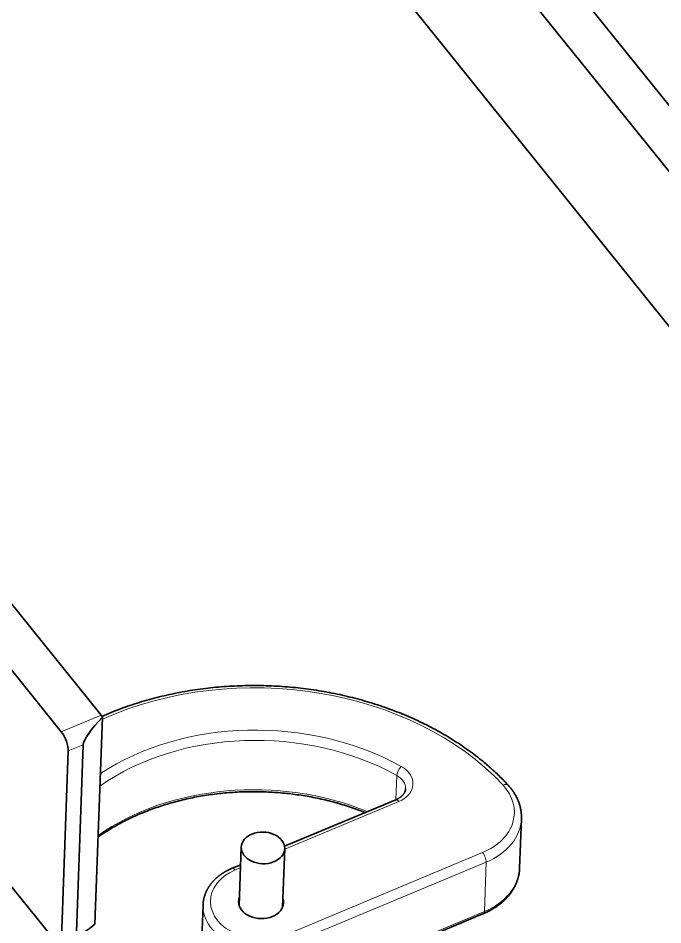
# Model space of a CAD drawing. Extents: x 23 to 417, y 3 to 294.
# Drawn here: x 270.78 to 279.69, y 56.47 to 69.01 of the extents above; entities that cross this region are included whole.
import ezdxf

# ---------------------------------------------------------------- set-up
doc = ezdxf.new("R2010")
doc.units = 0
doc.layers.get('0').update_dxf_attribs({"lineweight": 13})

# ---------------------------------------------------------------- blocks, each defined once
blk = doc.blocks.new('BLOCK4685')
at = {"color": 7, "lineweight": 35}
for p, q in [((-56.161, -14.096), (-0.373, -83.454)), ((-58.909, -15.246), (-3.12, -84.604)), ((-3.645, -98.939), (-59.433, -29.581))]:
    blk.add_line(p, q, dxfattribs=at)
at = {"color": 7, "lineweight": 13, "ltscale": 0.074472}
blk.add_line((-3.12, -84.604), (-0.373, -83.454), dxfattribs=at)
at = {"color": 7, "lineweight": 35, "ltscale": 0.357921}
blk.add_line((-0.795, -97.902), (-0.271, -83.595), dxfattribs=at)
at = {"color": 7, "lineweight": 13, "ltscale": 0.027927}
blk.add_line((-2.634, -85.923), (-1.603, -85.492), dxfattribs=at)
at = {"color": 7, "lineweight": 35, "ltscale": 0.324458}
for p, q in [((-2.078, -98.461), (-1.603, -85.492)), ((-2.634, -85.923), (-3.109, -98.893))]:
    blk.add_line(p, q, dxfattribs=at)
at = {"color": 7, "lineweight": 13, "ltscale": 0.041932}
blk.add_line((20, -89.297), (20.062, -87.621), dxfattribs=at)
at = {"color": 7, "lineweight": 35, "ltscale": 0.208424}
blk.add_line((19.999, -89.297), (12.309, -92.516), dxfattribs=at)
at = {"color": 7, "lineweight": 13, "ltscale": 0.213749}
blk.add_line((20.205, -89.417), (12.318, -92.718), dxfattribs=at)
at = {"color": 7, "lineweight": 35, "ltscale": 0.085384}
for p, q in [((28.676, -90.609), (28.551, -94.022)), ((6.673, -96.574), (6.548, -99.987))]:
    blk.add_line(p, q, dxfattribs=at)
at = {"color": 7, "lineweight": 35, "ltscale": 0.101064}
blk.add_line((9.321, -92.568), (9.173, -96.608), dxfattribs=at)
at = {"color": 7, "lineweight": 35, "ltscale": 0.101086}
blk.add_line((12.319, -92.678), (12.171, -96.719), dxfattribs=at)
at = {"color": 7, "lineweight": 13, "ltscale": 0.366424}
for p, q in [((12.474, -98.606), (25.995, -92.948)), ((12.718, -99.266), (26.238, -93.607)), ((26.113, -97.02), (12.593, -102.679))]:
    blk.add_line(p, q, dxfattribs=at)
at = {"color": 7, "lineweight": 35, "ltscale": 0.016014}
blk.add_line((9.277, -93.785), (8.686, -94.032), dxfattribs=at)
at = {"color": 7, "lineweight": 13, "ltscale": 0.010236}
blk.add_line((9.269, -93.994), (8.891, -94.152), dxfattribs=at)
at = {"color": 7, "lineweight": 13, "ltscale": 0.085384}
blk.add_line((26.113, -97.02), (26.238, -93.607), dxfattribs=at)
at = {"color": 7, "lineweight": 35, "ltscale": 0.366424}
blk.add_line((26.05, -97.163), (12.53, -102.822), dxfattribs=at)
at = {"color": 7, "lineweight": 13}
for centre, major_axis, ratio, start_param, end_param in [((10.683, -96.379), (-20.263, 0.742), 0.730354, 3.769244, 5.310292), ((10.683, -96.379), (-16.266, 0.596), 0.730354, 4.101288, 5.489541), ((10.67, -96.72), (-15.766, 0.577), 0.730354, 4.101288, 5.521499), ((20.359, -87.332), (-0.244, -0.436), 0.391924, 4.058731, 5.629527), ((19.181, -88.145), (-1.999, 0.073), 0.730354, 2.13502, 4.101288), ((10.545, -100.133), (-15.766, 0.577), 0.730354, 4.244145, 5.521499), ((19.169, -88.486), (-1.499, 0.055), 0.730354, 3.141635, 4.101288), ((23.692, -90.084), (-4.497, 0.165), 0.730354, 2.13502, 3.769244), ((27.39, -88.63), (0.367, 0.339), 0.552882, 0, 1.068548), ((20.192, -89.759), (-0.193, 0.461), 0.365278, 5.381185, 6.283224), ((23.679, -90.426), (-4.997, 0.183), 0.730354, 2.13502, 3.14154), ((25.982, -93.289), (0.193, -0.461), 0.365278, 0.668796, 2.239593), ((10.683, -96.379), (-3.498, 0.128), 0.730354, 5.276613, 8.418206), ((8.879, -94.493), (-0.193, 0.461), 0.365278, 5.381185, 6.283193), ((23.554, -93.839), (-4.997, 0.183), 0.730354, 2.13502, 3.14154), ((10.67, -96.72), (-3.997, 0.146), 0.730354, 0.000026, 2.13502), ((25.857, -96.702), (0.193, -0.461), 0.365278, 0.000007, 0.668796)]:
    blk.add_ellipse(centre, major_axis=major_axis, ratio=ratio, start_param=start_param, end_param=end_param, dxfattribs=at)
at = {"color": 7, "lineweight": 35}
for centre, major_axis, ratio, start_param, end_param in [((0.032, -83.957), (1.6, 1.648), 0.2043, 1.549536, 2.918975), ((-0.398, -84.137), (-0.386, 0.922), 0.365278, 5.179827, 5.381185), ((-3.145, -85.287), (-0.386, 0.922), 0.365278, 3.810389, 5.381185), ((10.82, -92.623), (-1.499, 0.055), 0.730354, 3.141619, 5.276613), ((10.82, -92.623), (-1.499, 0.055), 0.730354, 5.276613, 6.283211), ((10.82, -92.623), (-1.499, 0.055), 0.730354, 0.000026, 3.141619), ((10.683, -96.379), (-1.549, 0.057), 0.730354, 0.000026, 2.13502), ((10.683, -96.379), (-1.549, 0.057), 0.730354, 6.029256, 6.283211), ((10.683, -96.379), (-1.549, 0.057), 0.730354, 2.13502, 3.141619), ((10.683, -96.379), (-1.549, 0.057), 0.730354, 3.141619, 3.396233), ((-0.443, -96.927), (-1.6, -1.648), 0.204303, 0.446239, 1.146813)]:
    blk.add_ellipse(centre, major_axis=major_axis, ratio=ratio, start_param=start_param, end_param=end_param, dxfattribs=at)
for points, knots in [([(27.757, -88.291), (27.682, -88.21), (27.53, -88.049), (27.267, -87.78), (26.966, -87.487), (26.624, -87.171), (26.272, -86.862), (25.863, -86.521), (25.395, -86.154), (24.864, -85.766), (24.317, -85.393), (23.753, -85.035), (23.172, -84.691), (22.577, -84.363), (21.966, -84.05), (21.342, -83.753), (20.704, -83.473), (20.054, -83.209), (19.392, -82.962), (18.72, -82.732), (18.038, -82.52), (17.346, -82.326), (16.646, -82.15), (15.939, -81.991), (15.226, -81.852), (14.506, -81.731), (13.782, -81.628), (13.055, -81.544), (12.324, -81.48), (11.591, -81.434), (10.857, -81.407), (10.123, -81.4), (9.389, -81.411), (8.657, -81.442), (7.928, -81.491), (7.202, -81.56), (6.48, -81.647), (5.763, -81.754), (5.053, -81.879), (4.349, -82.022), (3.653, -82.184), (2.966, -82.364), (2.288, -82.562), (1.621, -82.778), (0.964, -83.012), (0.32, -83.262), (-0.103, -83.442), (-0.313, -83.534)], [0, 0, 0, 0, 0.331415, 0.664704, 1.127757, 1.592748, 2.061253, 2.533772, 3.189107, 3.844772, 4.506782, 5.175016, 5.849314, 6.529511, 7.215405, 7.90677, 8.603353, 9.304889, 10.011091, 10.72165, 11.436241, 12.154526, 12.876155, 13.600761, 14.327967, 15.057391, 15.788638, 16.52131, 17.255001, 17.989304, 18.723809, 19.458104, 20.19178, 20.924429, 21.655647, 22.385033, 23.112198, 23.836753, 24.558324, 25.276547, 25.991071, 26.701554, 27.407674, 28.109124, 28.805621, 29.496889, 30.183763, 30.183763, 30.183763, 30.183763]), ([(28.676, -90.609), (28.677, -90.587), (28.678, -90.543), (28.678, -90.474), (28.676, -90.402), (28.673, -90.329), (28.667, -90.255), (28.66, -90.181), (28.651, -90.108), (28.64, -90.035), (28.628, -89.962), (28.613, -89.889), (28.597, -89.816), (28.578, -89.744), (28.558, -89.673), (28.537, -89.601), (28.513, -89.53), (28.488, -89.459), (28.461, -89.389), (28.432, -89.32), (28.402, -89.25), (28.37, -89.182), (28.336, -89.114), (28.301, -89.046), (28.264, -88.98), (28.225, -88.913), (28.185, -88.848), (28.143, -88.783), (28.1, -88.719), (28.055, -88.655), (28.009, -88.593), (27.962, -88.531), (27.913, -88.47), (27.862, -88.409), (27.81, -88.35), (27.775, -88.311), (27.757, -88.291)], [0, 0, 0, 0, 0.066389, 0.132789, 0.206527, 0.28031, 0.354155, 0.428078, 0.502022, 0.576075, 0.650179, 0.724424, 0.798688, 0.873122, 0.947636, 1.022347, 1.097156, 1.172189, 1.247336, 1.322732, 1.398181, 1.473901, 1.549766, 1.625923, 1.702276, 1.778867, 1.855706, 1.932801, 2.010079, 2.087627, 2.165451, 2.243555, 2.321947, 2.400632, 2.479613, 2.558897, 2.558897, 2.558897, 2.558897]), ([(17.884, -90.183), (17.715, -90.115), (17.374, -89.985), (16.854, -89.804), (16.327, -89.636), (15.791, -89.482), (15.249, -89.342), (14.7, -89.216), (14.146, -89.104), (13.587, -89.007), (13.024, -88.925), (12.458, -88.857), (11.889, -88.805), (11.318, -88.767), (10.747, -88.744), (10.175, -88.736), (9.603, -88.744), (9.033, -88.766), (8.465, -88.803), (7.899, -88.855), (7.338, -88.922), (6.78, -89.004), (6.228, -89.101), (5.681, -89.212), (5.141, -89.337), (4.607, -89.476), (4.082, -89.63), (3.566, -89.797), (3.059, -89.978), (2.561, -90.171), (2.075, -90.378), (1.599, -90.598), (1.137, -90.829), (0.688, -91.072), (0.254, -91.325), (-0.167, -91.589), (-0.44, -91.773), (-0.574, -91.867)], [0, 0, 0, 0, 0.546111, 1.096211, 1.65, 2.207167, 2.767386, 3.330336, 3.895675, 4.463054, 5.032118, 5.60251, 6.173868, 6.745823, 7.318008, 7.890054, 8.461592, 9.032256, 9.601682, 10.169508, 10.735378, 11.298948, 11.859874, 12.417821, 12.972463, 13.523501, 14.070625, 14.613549, 15.151998, 15.685735, 16.214508, 16.738097, 17.256837, 17.765215, 18.267729, 18.764526, 19.255422, 19.255422, 19.255422, 19.255422]), ([(20.668, -88.541), (20.668, -88.547), (20.667, -88.562), (20.665, -88.586), (20.661, -88.614), (20.655, -88.641), (20.649, -88.668), (20.641, -88.696), (20.631, -88.724), (20.62, -88.751), (20.608, -88.779), (20.594, -88.807), (20.578, -88.836), (20.561, -88.864), (20.542, -88.892), (20.521, -88.92), (20.498, -88.949), (20.474, -88.977), (20.446, -89.006), (20.415, -89.036), (20.384, -89.064), (20.354, -89.09), (20.323, -89.114), (20.29, -89.138), (20.253, -89.163), (20.215, -89.188), (20.175, -89.212), (20.133, -89.235), (20.09, -89.257), (20.045, -89.278), (20.015, -89.291), (19.999, -89.297)], [0, 0, 0, 0, 0.018242, 0.045586, 0.073045, 0.100833, 0.129023, 0.157622, 0.186815, 0.216688, 0.24732, 0.278648, 0.310867, 0.344035, 0.378197, 0.413234, 0.44933, 0.48651, 0.524793, 0.569695, 0.616051, 0.651791, 0.688347, 0.731828, 0.77637, 0.821952, 0.868549, 0.916011, 0.964422, 1.013745, 1.063951, 1.063951, 1.063951, 1.063951]), ([(8.686, -94.032), (8.667, -94.04), (8.628, -94.057), (8.571, -94.082), (8.514, -94.108), (8.458, -94.135), (8.403, -94.163), (8.348, -94.191), (8.293, -94.22), (8.24, -94.25), (8.187, -94.281), (8.134, -94.312), (8.082, -94.344), (8.031, -94.377), (7.981, -94.411), (7.931, -94.445), (7.882, -94.48), (7.834, -94.515), (7.787, -94.552), (7.74, -94.589), (7.694, -94.626), (7.649, -94.664), (7.605, -94.703), (7.561, -94.743), (7.518, -94.784), (7.476, -94.825), (7.435, -94.867), (7.395, -94.909), (7.356, -94.952), (7.318, -94.995), (7.281, -95.039), (7.244, -95.084), (7.209, -95.129), (7.175, -95.175), (7.141, -95.222), (7.109, -95.269), (7.078, -95.316), (7.047, -95.364), (7.018, -95.413), (6.99, -95.462), (6.963, -95.511), (6.937, -95.561), (6.913, -95.612), (6.889, -95.663), (6.866, -95.714), (6.845, -95.766), (6.825, -95.818), (6.806, -95.871), (6.788, -95.923), (6.772, -95.977), (6.756, -96.03), (6.742, -96.084), (6.729, -96.138), (6.718, -96.192), (6.708, -96.247), (6.699, -96.301), (6.691, -96.356), (6.683, -96.42), (6.677, -96.492), (6.674, -96.547), (6.673, -96.574)], [0, 0, 0, 0, 0.062769, 0.12533, 0.187741, 0.249936, 0.31198, 0.373801, 0.43547, 0.49691, 0.558245, 0.619346, 0.680296, 0.741008, 0.80157, 0.861892, 0.922067, 0.982, 1.04159, 1.100941, 1.160127, 1.219131, 1.278454, 1.337595, 1.396579, 1.455325, 1.513771, 1.571984, 1.630081, 1.687952, 1.745715, 1.803258, 1.860702, 1.917933, 1.975161, 2.032186, 2.089127, 2.145876, 2.20255, 2.259042, 2.315468, 2.371725, 2.428009, 2.484137, 2.540214, 2.59615, 2.652043, 2.707811, 2.763545, 2.81917, 2.874822, 2.930382, 2.98592, 3.041384, 3.096848, 3.152256, 3.207617, 3.262941, 3.344727, 3.426483, 3.426483, 3.426483, 3.426483]), ([(28.551, -94.022), (28.549, -94.06), (28.545, -94.136), (28.534, -94.25), (28.519, -94.363), (28.501, -94.463), (28.483, -94.549), (28.466, -94.621), (28.448, -94.692), (28.427, -94.764), (28.405, -94.835), (28.38, -94.905), (28.355, -94.975), (28.327, -95.045), (28.298, -95.113), (28.266, -95.182), (28.234, -95.25), (28.199, -95.317), (28.163, -95.383), (28.126, -95.449), (28.086, -95.514), (28.046, -95.578), (28.003, -95.642), (27.959, -95.705), (27.914, -95.767), (27.867, -95.828), (27.819, -95.889), (27.769, -95.948), (27.718, -96.007), (27.658, -96.073), (27.589, -96.145), (27.51, -96.224), (27.429, -96.3), (27.349, -96.371), (27.272, -96.436), (27.202, -96.493), (27.134, -96.545), (27.069, -96.594), (27.002, -96.642), (26.935, -96.688), (26.867, -96.734), (26.797, -96.778), (26.727, -96.821), (26.655, -96.864), (26.583, -96.905), (26.509, -96.945), (26.435, -96.984), (26.36, -97.022), (26.284, -97.059), (26.207, -97.095), (26.129, -97.13), (26.077, -97.152), (26.05, -97.163)], [0, 0, 0, 0, 0.114287, 0.228636, 0.343026, 0.457597, 0.531547, 0.605612, 0.679733, 0.753999, 0.828336, 0.902848, 0.977444, 1.052244, 1.12708, 1.202144, 1.277324, 1.352757, 1.428322, 1.504163, 1.580152, 1.656438, 1.732807, 1.809489, 1.886388, 1.963543, 2.040964, 2.118656, 2.196626, 2.274881, 2.385386, 2.496478, 2.608169, 2.720461, 2.815571, 2.911115, 2.991987, 3.073178, 3.154688, 3.236518, 3.318668, 3.401138, 3.483926, 3.567031, 3.650408, 3.734097, 3.818095, 3.902401, 3.98701, 4.071918, 4.157121, 4.242613, 4.242613, 4.242613, 4.242613])]:
    blk.add_open_spline(points, degree=3, knots=knots, dxfattribs=at)
blk = doc.blocks.new('BLOCK4687')
at = {"color": 7, "lineweight": 35}
for p, q in [((41.257, -121.945), (-51.894, -6.137)), ((-30.858, -17.019), (24.39, -85.704)), ((23.718, -89.435), (-33.606, -18.169))]:
    blk.add_line(p, q, dxfattribs=at)

msp = doc.modelspace()

# ---------------------------------------------------------------- block references
at = {"lineweight": 0, "xscale": 0.2, "yscale": 0.2, "zscale": 0.2}
for name, p in [('BLOCK4687', (279.777, 78.8757)), ('BLOCK4685', (272.0032, 76.06))]:
    msp.add_blockref(name, p, dxfattribs=at)

doc.saveas('drawing.dxf')
